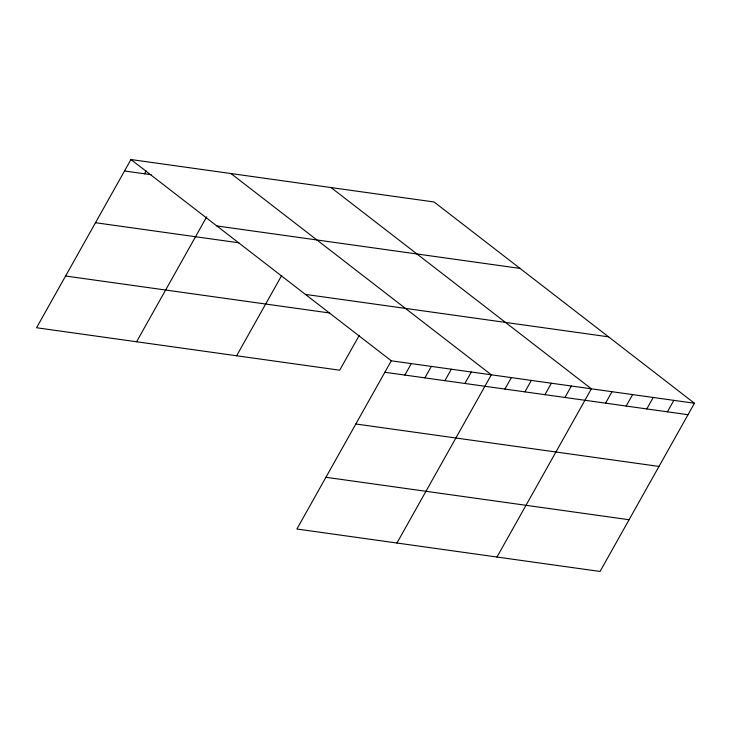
<?xml version="1.0" encoding="UTF-8"?>
<svg xmlns="http://www.w3.org/2000/svg" width="731" height="731" viewBox="0 0 731 731"><rect width="100%" height="100%" fill="white"/><g stroke="black" fill="none" stroke-linecap="round" stroke-linejoin="round"><path stroke-width="1.1" d="M694.45 403.247L391.295 360.803L296.896 529.016L600.05 571.459L694.45 403.247L434.104 201.984L130.95 159.541L36.55 327.753L339.705 370.197L359.25 335.374M144.528 173.795L146.136 170.926M136.596 341.752L206.699 216.833M236.634 355.759L281.727 275.413M404.873 375.058L411.297 363.609M424.885 377.863L431.308 366.414M444.887 380.668L451.319 369.21M464.898 383.464L471.331 372.015M396.942 543.023L491.333 374.811L230.987 173.549M504.911 389.066L511.344 377.616M524.922 391.871L531.355 380.412M544.933 394.676L551.357 383.218M564.944 397.472L571.368 386.023M496.979 557.031L591.379 388.819L331.033 187.547M605.56 403.165L611.993 391.706M626.175 406.043L632.607 394.594M646.789 408.931L653.222 397.481M667.403 411.818L673.836 400.369M124.517 170.99L151.198 174.727M216.86 225.952L520.015 268.405M95.487 222.717L238.882 242.802M305.375 294.392L608.539 336.836M65.58 276.016L329.681 312.996M384.862 372.262L688.026 414.705M355.833 423.989L658.996 466.433M325.925 477.288L629.08 519.732M130.95 159.541L391.295 360.803"/></g></svg>
